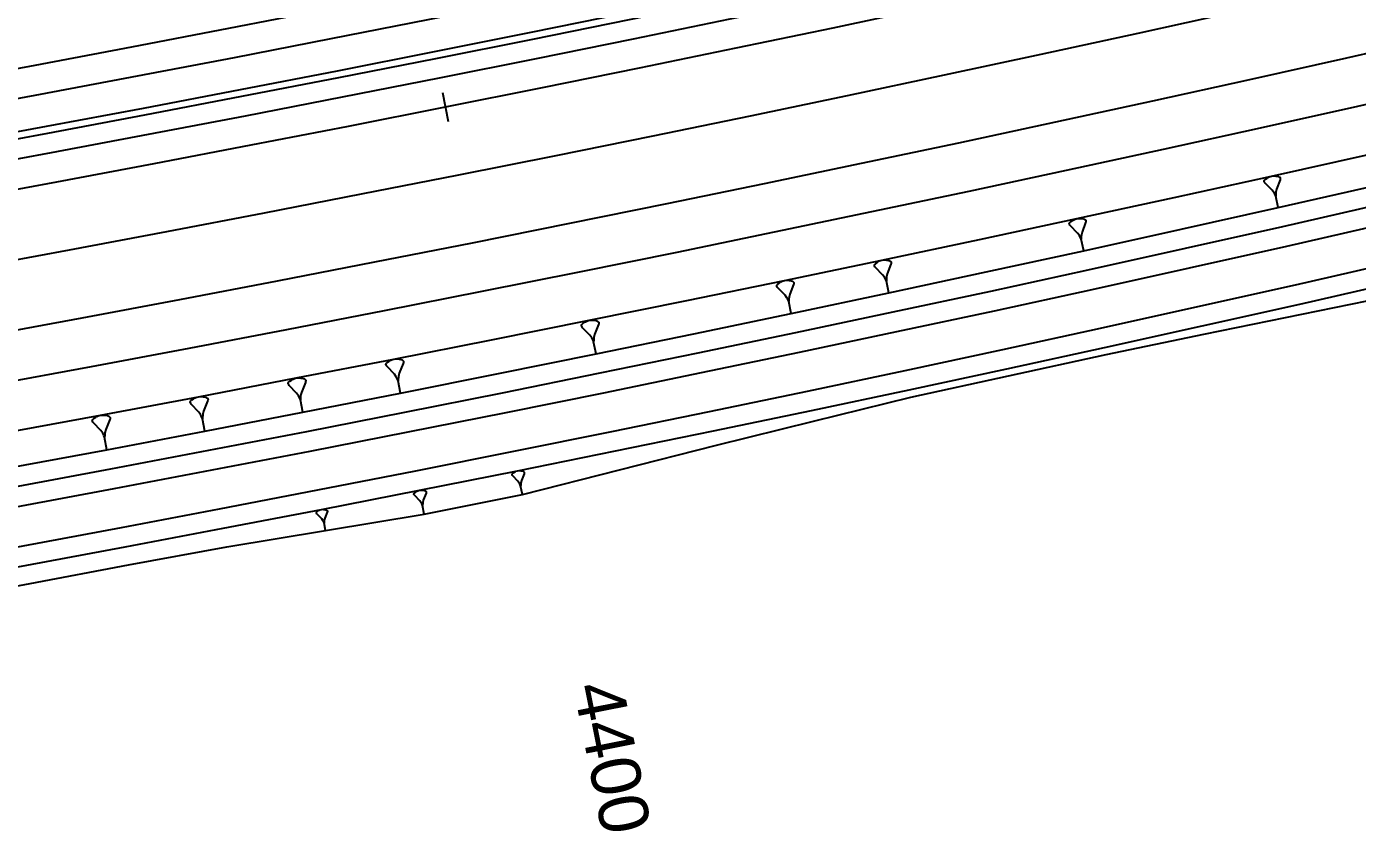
# Model space of a CAD drawing. Extents: x 384551 to 386632, y 802806 to 803252.
# Drawn here: x 385827.2 to 385894.5, y 802840.4 to 802881.1 of the extents above; entities that cross this region are included whole.
import ezdxf
from ezdxf.enums import TextEntityAlignment as Align

# ---------------------------------------------------------------- set-up
doc = ezdxf.new("R2010")
doc.units = 0
doc.layers.get('0').update_dxf_attribs({"linetype": 'CONTINUOUS'})
doc.styles.add('ARIAL', font='ARIAL.FON')

msp = doc.modelspace()

# ---------------------------------------------------------------- linework, layer by layer
at = {"color": 3}
msp.add_line((385848.2659, 802877.8019), (385848.5578, 802876.3305), dxfattribs=at)
at = {"color": 7}
for p, q in [((385889.861, 802873.4203), (385889.9356, 802873.4711)), ((385889.9356, 802873.4711), (385889.981, 802873.4984)), ((385889.981, 802873.4984), (385890.0428, 802873.5292)), ((385890.0428, 802873.5292), (385890.1537, 802873.571)), ((385890.1537, 802873.571), (385890.2719, 802873.58)), ((385890.2719, 802873.58), (385890.3409, 802873.5781)), ((385890.3409, 802873.5781), (385890.3936, 802873.5726)), ((385890.3936, 802873.5726), (385890.4827, 802873.558)), ((385890.4827, 802873.558), (385890.539, 802873.5362)), ((385890.539, 802873.5362), (385890.559, 802873.5235)), ((385890.559, 802873.5235), (385890.579, 802873.5107)), ((385890.579, 802873.5107), (385890.6026, 802873.4817)), ((385890.6062, 802873.4653), (385890.6007, 802873.4126)), ((385890.6026, 802873.4817), (385890.6062, 802873.4653)), ((385889.7847, 802873.3004), (385889.7938, 802873.3367)), ((385889.7883, 802873.284), (385889.7847, 802873.3004)), ((385889.8155, 802873.2386), (385889.7883, 802873.284)), ((385889.7938, 802873.3367), (385889.8065, 802873.3567)), ((385889.8065, 802873.3567), (385889.8192, 802873.3767)), ((385889.8391, 802873.2095), (385889.8155, 802873.2386)), ((385889.8192, 802873.3767), (385889.861, 802873.4203)), ((385890.1915, 802872.8585), (385889.8391, 802873.2095)), ((385890.2859, 802872.7422), (385890.1915, 802872.8585)), ((385890.3841, 802872.7639), (385890.3822, 802872.6949)), ((385890.4205, 802872.9093), (385890.3841, 802872.7639)), ((385890.5916, 802873.3763), (385890.4205, 802872.9093)), ((385890.6007, 802873.4126), (385890.5916, 802873.3763)), ((385890.3168, 802872.6804), (385890.2859, 802872.7422)), ((385890.3476, 802872.6186), (385890.3168, 802872.6804)), ((385890.3785, 802872.5567), (385890.3476, 802872.6186)), ((385890.3804, 802872.6258), (385890.3785, 802872.5567)), ((385890.5054, 802871.9842), (385890.3785, 802872.5567)), ((385890.3822, 802872.6949), (385890.3804, 802872.6258)), ((385880.2058, 802871.378), (385880.3195, 802871.4201)), ((385880.3195, 802871.4201), (385880.4405, 802871.4286)), ((385880.4405, 802871.4286), (385880.5111, 802871.4263)), ((385880.5111, 802871.4263), (385880.565, 802871.4204)), ((385880.565, 802871.4204), (385880.656, 802871.405)), ((385879.9404, 802871.1453), (385879.9499, 802871.1824)), ((385879.944, 802871.1285), (385879.9404, 802871.1453)), ((385879.9716, 802871.0819), (385879.944, 802871.1285)), ((385879.9499, 802871.1824), (385879.963, 802871.2028)), ((385879.963, 802871.2028), (385879.9762, 802871.2232)), ((385879.9956, 802871.052), (385879.9716, 802871.0819)), ((385879.9762, 802871.2232), (385880.0192, 802871.2676)), ((385880.3541, 802870.6909), (385879.9956, 802871.052)), ((385880.0192, 802871.2676), (385880.0958, 802871.3192)), ((385880.0958, 802871.3192), (385880.1424, 802871.3468)), ((385880.1424, 802871.3468), (385880.2058, 802871.378)), ((385880.7665, 802871.2184), (385880.5888, 802870.7415)), ((385880.656, 802871.405), (385880.7136, 802871.3823)), ((385880.7136, 802871.3823), (385880.7339, 802871.3692)), ((385880.7339, 802871.3692), (385880.7543, 802871.356)), ((385880.7543, 802871.356), (385880.7783, 802871.3261)), ((385880.776, 802871.2555), (385880.7665, 802871.2184)), ((385880.7819, 802871.3094), (385880.776, 802871.2555)), ((385880.7783, 802871.3261), (385880.7819, 802871.3094)), ((385880.4501, 802870.5713), (385880.3541, 802870.6909)), ((385880.4813, 802870.5079), (385880.4501, 802870.5713)), ((385880.5125, 802870.4444), (385880.4813, 802870.5079)), ((385880.5438, 802870.381), (385880.5125, 802870.4444)), ((385880.5461, 802870.4517), (385880.5438, 802870.381)), ((385880.6704, 802869.7945), (385880.5438, 802870.381)), ((385880.5484, 802870.5223), (385880.5461, 802870.4517)), ((385880.5507, 802870.593), (385880.5484, 802870.5223)), ((385880.5888, 802870.7415), (385880.5507, 802870.593)), ((385870.0853, 802869.0458), (385870.0953, 802869.0836)), ((385870.0889, 802869.0287), (385870.0853, 802869.0458)), ((385870.1168, 802868.981), (385870.0889, 802869.0287)), ((385870.0953, 802869.0836), (385870.1088, 802869.1043)), ((385870.1088, 802869.1043), (385870.1223, 802869.125)), ((385870.1411, 802868.9504), (385870.1168, 802868.981)), ((385870.1223, 802869.125), (385870.1664, 802869.17)), ((385870.5047, 802868.5801), (385870.1411, 802868.9504)), ((385870.1664, 802869.17), (385870.2448, 802869.2222)), ((385870.2448, 802869.2222), (385870.2925, 802869.2501)), ((385870.2925, 802869.2501), (385870.3574, 802869.2816)), ((385870.3574, 802869.2816), (385870.4736, 802869.3239)), ((385870.4736, 802869.3239), (385870.5969, 802869.3319)), ((385870.5969, 802869.3319), (385870.6689, 802869.3292)), ((385870.6689, 802869.3292), (385870.7239, 802869.3228)), ((385870.7239, 802869.3228), (385870.8166, 802869.3066)), ((385870.9282, 802869.1156), (385870.7442, 802868.6304)), ((385870.8166, 802869.3066), (385870.8751, 802869.2831)), ((385870.8751, 802869.2831), (385870.8958, 802869.2696)), ((385870.8958, 802869.2696), (385870.9165, 802869.2561)), ((385870.9165, 802869.2561), (385870.9408, 802869.2255)), ((385870.9381, 802869.1534), (385870.9282, 802869.1156)), ((385870.9444, 802869.2084), (385870.9381, 802869.1534)), ((385870.9408, 802869.2255), (385870.9444, 802869.2084)), ((385865.1539, 802868.0169), (385865.164, 802868.055)), ((385865.164, 802868.055), (385865.1777, 802868.0759)), ((385865.1777, 802868.0759), (385865.1914, 802868.0967)), ((385865.1914, 802868.0967), (385865.2361, 802868.142)), ((385865.2361, 802868.142), (385865.3152, 802868.1944)), ((385865.3152, 802868.1944), (385865.3635, 802868.2224)), ((385865.3635, 802868.2224), (385865.429, 802868.254)), ((385865.429, 802868.254), (385865.5462, 802868.2963)), ((385865.5462, 802868.2963), (385865.6707, 802868.304)), ((385865.6707, 802868.304), (385865.7433, 802868.3011)), ((385865.7433, 802868.3011), (385865.7987, 802868.2945)), ((385865.7987, 802868.2945), (385865.8922, 802868.2779)), ((385866.0041, 802868.085), (385865.8173, 802867.5961)), ((385865.8922, 802868.2779), (385865.9511, 802868.2541)), ((385865.9511, 802868.2541), (385865.972, 802868.2404)), ((385865.972, 802868.2404), (385865.9928, 802868.2267)), ((385865.9928, 802868.2267), (385866.0172, 802868.1957)), ((385866.0143, 802868.1231), (385866.0041, 802868.085)), ((385866.0208, 802868.1785), (385866.0143, 802868.1231)), ((385866.0172, 802868.1957), (385866.0208, 802868.1785)), ((385870.6019, 802868.4576), (385870.5047, 802868.5801)), ((385870.6334, 802868.3928), (385870.6019, 802868.4576)), ((385870.6648, 802868.3279), (385870.6334, 802868.3928)), ((385870.6963, 802868.2631), (385870.6648, 802868.3279)), ((385870.6991, 802868.3351), (385870.6963, 802868.2631)), ((385870.8221, 802867.6642), (385870.6963, 802868.2631)), ((385870.7018, 802868.4071), (385870.6991, 802868.3351)), ((385870.7045, 802868.4792), (385870.7018, 802868.4071)), ((385870.7442, 802868.6304), (385870.7045, 802868.4792)), ((385865.1575, 802867.9997), (385865.1539, 802868.0169)), ((385865.1855, 802867.9515), (385865.1575, 802867.9997)), ((385865.2099, 802867.9205), (385865.1855, 802867.9515)), ((385865.5756, 802867.5461), (385865.2099, 802867.9205)), ((385865.6732, 802867.4222), (385865.5756, 802867.5461)), ((385865.7048, 802867.3567), (385865.6732, 802867.4222)), ((385865.7768, 802867.4437), (385865.7739, 802867.3711)), ((385865.8173, 802867.5961), (385865.7768, 802867.4437)), ((385865.7364, 802867.2913), (385865.7048, 802867.3567)), ((385865.7679, 802867.2258), (385865.7364, 802867.2913)), ((385865.7709, 802867.2984), (385865.7679, 802867.2258)), ((385865.8931, 802866.6215), (385865.7679, 802867.2258)), ((385865.7739, 802867.3711), (385865.7709, 802867.2984)), ((385855.2834, 802866.0009), (385855.2939, 802866.0395)), ((385855.2939, 802866.0395), (385855.3079, 802866.0606)), ((385855.3079, 802866.0606), (385855.3219, 802866.0817)), ((385855.3219, 802866.0817), (385855.3675, 802866.1274)), ((385855.3675, 802866.1274), (385855.4481, 802866.1801)), ((385855.4481, 802866.1801), (385855.4972, 802866.2082)), ((385855.4972, 802866.2082), (385855.5639, 802866.2399)), ((385855.5639, 802866.2399), (385855.6831, 802866.2822)), ((385855.6831, 802866.2822), (385855.8094, 802866.2893)), ((385855.8094, 802866.2893), (385855.8831, 802866.2859)), ((385855.8831, 802866.2859), (385855.9393, 802866.279)), ((385855.9393, 802866.279), (385856.0341, 802866.2616)), ((385856.1466, 802866.0652), (385855.9542, 802865.5702)), ((385856.0341, 802866.2616), (385856.0938, 802866.2371)), ((385856.0938, 802866.2371), (385856.1148, 802866.2231)), ((385856.1148, 802866.2231), (385856.1359, 802866.209)), ((385856.1359, 802866.209), (385856.1605, 802866.1775)), ((385856.1571, 802866.1038), (385856.1466, 802866.0652)), ((385856.164, 802866.16), (385856.1571, 802866.1038)), ((385856.1605, 802866.1775), (385856.164, 802866.16)), ((385855.287, 802865.9834), (385855.2834, 802866.0009)), ((385855.3151, 802865.9343), (385855.287, 802865.9834)), ((385855.3397, 802865.9027), (385855.3151, 802865.9343)), ((385855.7087, 802865.5207), (385855.3397, 802865.9027)), ((385855.8071, 802865.3945), (385855.7087, 802865.5207)), ((385855.8387, 802865.3279), (385855.8071, 802865.3945)), ((385855.9123, 802865.4157), (385855.9089, 802865.342)), ((385855.9542, 802865.5702), (385855.9123, 802865.4157)), ((385855.8704, 802865.2612), (385855.8387, 802865.3279)), ((385855.9021, 802865.1946), (385855.8704, 802865.2612)), ((385855.9055, 802865.2683), (385855.9021, 802865.1946)), ((385856.0257, 802864.5807), (385855.9021, 802865.1946)), ((385855.9089, 802865.342), (385855.9055, 802865.2683)), ((385845.403, 802864.0406), (385845.4139, 802864.0796)), ((385845.4065, 802864.0229), (385845.403, 802864.0406)), ((385845.4347, 802863.973), (385845.4065, 802864.0229)), ((385845.4139, 802864.0796), (385845.4282, 802864.1009)), ((385845.4282, 802864.1009), (385845.4425, 802864.1221)), ((385845.4425, 802864.1221), (385845.4888, 802864.1681)), ((385845.4888, 802864.1681), (385845.5707, 802864.221)), ((385845.5707, 802864.221), (385845.6205, 802864.2492)), ((385845.6205, 802864.2492), (385845.6881, 802864.2808)), ((385845.6881, 802864.2808), (385845.809, 802864.3229)), ((385845.809, 802864.3229), (385845.9368, 802864.3294)), ((385845.9368, 802864.3294), (385846.0114, 802864.3256)), ((385846.0114, 802864.3256), (385846.0681, 802864.3182)), ((385846.0681, 802864.3182), (385846.1639, 802864.3001)), ((385846.2766, 802864.1008), (385846.0792, 802863.6011)), ((385846.1639, 802864.3001), (385846.2241, 802864.275)), ((385846.2241, 802864.275), (385846.2454, 802864.2607)), ((385846.2454, 802864.2607), (385846.2666, 802864.2464)), ((385846.2666, 802864.2464), (385846.2913, 802864.2143)), ((385846.2875, 802864.1398), (385846.2766, 802864.1008)), ((385846.2948, 802864.1966), (385846.2875, 802864.1398)), ((385846.2913, 802864.2143), (385846.2948, 802864.1966)), ((385840.7463, 802863.3219), (385840.8679, 802863.3638)), ((385840.8679, 802863.3638), (385840.9963, 802863.3701)), ((385840.9963, 802863.3701), (385841.0712, 802863.366)), ((385841.0712, 802863.366), (385841.1282, 802863.3584)), ((385841.1282, 802863.3584), (385841.2244, 802863.3399)), ((385845.4594, 802863.941), (385845.4347, 802863.973)), ((385845.8305, 802863.5524), (385845.4594, 802863.941)), ((385845.9294, 802863.4242), (385845.8305, 802863.5524)), ((385845.961, 802863.3566), (385845.9294, 802863.4242)), ((385845.9927, 802863.289), (385845.961, 802863.3566)), ((385846.0321, 802863.3705), (385846.0282, 802863.296)), ((385846.036, 802863.445), (385846.0321, 802863.3705)), ((385846.0792, 802863.6011), (385846.036, 802863.445)), ((385840.4592, 802863.0814), (385840.4702, 802863.1205)), ((385840.4627, 802863.0635), (385840.4592, 802863.0814)), ((385840.4909, 802863.0134), (385840.4627, 802863.0635)), ((385840.4702, 802863.1205), (385840.4846, 802863.1418)), ((385840.4846, 802863.1418), (385840.499, 802863.1631)), ((385840.5156, 802862.9811), (385840.4909, 802863.0134)), ((385840.499, 802863.1631), (385840.5457, 802863.2092)), ((385840.8874, 802862.5897), (385840.5156, 802862.9811)), ((385840.5457, 802863.2092), (385840.6282, 802863.2621)), ((385840.6282, 802863.2621), (385840.6783, 802863.2903)), ((385840.6783, 802863.2903), (385840.7463, 802863.3219)), ((385841.3371, 802863.1394), (385841.1374, 802862.6378)), ((385841.2244, 802863.3399), (385841.2848, 802863.3145)), ((385841.2848, 802863.3145), (385841.3061, 802863.3001)), ((385841.3061, 802863.3001), (385841.3274, 802863.2857)), ((385841.3274, 802863.2857), (385841.3522, 802863.2534)), ((385841.3481, 802863.1785), (385841.3371, 802863.1394)), ((385841.3556, 802863.2355), (385841.3481, 802863.1785)), ((385841.3522, 802863.2534), (385841.3556, 802863.2355)), ((385846.0244, 802863.2214), (385845.9927, 802863.289)), ((385846.0282, 802863.296), (385846.0244, 802863.2214)), ((385846.1459, 802862.5996), (385846.0244, 802863.2214)), ((385835.5131, 802862.1361), (385835.5242, 802862.1753)), ((385835.5165, 802862.1181), (385835.5131, 802862.1361)), ((385835.5446, 802862.0677), (385835.5165, 802862.1181)), ((385835.5242, 802862.1753), (385835.5387, 802862.1967)), ((385835.5387, 802862.1967), (385835.5533, 802862.218)), ((385835.5694, 802862.0352), (385835.5446, 802862.0677)), ((385835.5533, 802862.218), (385835.6003, 802862.2641)), ((385835.9415, 802861.6412), (385835.5694, 802862.0352)), ((385835.6003, 802862.2641), (385835.6832, 802862.317)), ((385835.6832, 802862.317), (385835.7336, 802862.3452)), ((385835.7336, 802862.3452), (385835.8019, 802862.3767)), ((385835.8019, 802862.3767), (385835.9241, 802862.4185)), ((385835.9241, 802862.4185), (385836.0531, 802862.4244)), ((385836.0531, 802862.4244), (385836.1282, 802862.4201)), ((385836.1282, 802862.4201), (385836.1855, 802862.4124)), ((385836.1855, 802862.4124), (385836.282, 802862.3935)), ((385836.3946, 802862.1918), (385836.1927, 802861.6889)), ((385836.282, 802862.3935), (385836.3426, 802862.3678)), ((385836.3426, 802862.3678), (385836.3639, 802862.3533)), ((385836.3639, 802862.3533), (385836.3853, 802862.3388)), ((385836.3853, 802862.3388), (385836.41, 802862.3063)), ((385836.4057, 802862.2311), (385836.3946, 802862.1918)), ((385836.4134, 802862.2883), (385836.4057, 802862.2311)), ((385836.41, 802862.3063), (385836.4134, 802862.2883)), ((385840.9863, 802862.4606), (385840.8874, 802862.5897)), ((385841.0179, 802862.3926), (385840.9863, 802862.4606)), ((385841.0496, 802862.3246), (385841.0179, 802862.3926)), ((385841.0812, 802862.2566), (385841.0496, 802862.3246)), ((385841.0853, 802862.3315), (385841.0812, 802862.2566)), ((385841.2016, 802861.6315), (385841.0812, 802862.2566)), ((385841.0894, 802862.4063), (385841.0853, 802862.3315)), ((385841.0935, 802862.4812), (385841.0894, 802862.4063)), ((385841.1374, 802862.6378), (385841.0935, 802862.4812)), ((385830.6051, 802861.2868), (385830.6524, 802861.3329)), ((385830.6524, 802861.3329), (385830.7357, 802861.3858)), ((385830.7357, 802861.3858), (385830.7864, 802861.4139)), ((385830.7864, 802861.4139), (385830.855, 802861.4454)), ((385830.855, 802861.4454), (385830.9777, 802861.4869)), ((385830.9777, 802861.4869), (385831.1072, 802861.4925)), ((385831.1072, 802861.4925), (385831.1825, 802861.4879)), ((385831.1825, 802861.4879), (385831.2399, 802861.48)), ((385831.2399, 802861.48), (385831.3367, 802861.4608)), ((385831.3367, 802861.4608), (385831.3975, 802861.4349)), ((385831.3975, 802861.4349), (385831.4188, 802861.4203)), ((385831.4188, 802861.4203), (385831.4402, 802861.4056)), ((385831.4402, 802861.4056), (385831.4649, 802861.373)), ((385831.4683, 802861.355), (385831.4604, 802861.2976)), ((385831.4649, 802861.373), (385831.4683, 802861.355)), ((385836.0405, 802861.5113), (385835.9415, 802861.6412)), ((385836.0721, 802861.443), (385836.0405, 802861.5113)), ((385836.1036, 802861.3746), (385836.0721, 802861.443)), ((385836.1352, 802861.3063), (385836.1036, 802861.3746)), ((385836.1395, 802861.3814), (385836.1352, 802861.3063)), ((385836.1438, 802861.4566), (385836.1395, 802861.3814)), ((385836.1481, 802861.5317), (385836.1438, 802861.4566)), ((385836.1927, 802861.6889), (385836.1481, 802861.5317)), ((385830.5646, 802861.2047), (385830.5758, 802861.2441)), ((385830.5679, 802861.1867), (385830.5646, 802861.2047)), ((385830.596, 802861.136), (385830.5679, 802861.1867)), ((385830.5758, 802861.2441), (385830.5905, 802861.2654)), ((385830.5905, 802861.2654), (385830.6051, 802861.2868)), ((385830.6208, 802861.1034), (385830.596, 802861.136)), ((385830.993, 802860.707), (385830.6208, 802861.1034)), ((385831.092, 802860.5764), (385830.993, 802860.707)), ((385831.2451, 802860.7542), (385831.2, 802860.5966)), ((385831.4491, 802861.2582), (385831.2451, 802860.7542)), ((385831.4604, 802861.2976), (385831.4491, 802861.2582)), ((385836.2543, 802860.6784), (385836.1352, 802861.3063)), ((385831.1235, 802860.5078), (385831.092, 802860.5764)), ((385831.1549, 802860.4391), (385831.1235, 802860.5078)), ((385831.1864, 802860.3705), (385831.1549, 802860.4391)), ((385831.1909, 802860.4459), (385831.1864, 802860.3705)), ((385831.3042, 802859.7402), (385831.1864, 802860.3705)), ((385831.1955, 802860.5212), (385831.1909, 802860.4459)), ((385831.2, 802860.5966), (385831.1955, 802860.5212)), ((385851.9291, 802858.6265), (385851.9762, 802858.6487)), ((385851.9762, 802858.6487), (385852.0605, 802858.6783)), ((385852.0605, 802858.6783), (385852.1496, 802858.6831)), ((385852.1496, 802858.6831), (385852.2017, 802858.6806)), ((385852.2017, 802858.6806), (385852.2413, 802858.6755)), ((385852.2413, 802858.6755), (385852.3081, 802858.6631)), ((385852.3081, 802858.6631), (385852.3502, 802858.6457)), ((385852.3502, 802858.6457), (385852.3651, 802858.6357)), ((385851.7778, 802858.4806), (385851.7853, 802858.5078)), ((385851.7803, 802858.4682), (385851.7778, 802858.4806)), ((385851.8, 802858.4335), (385851.7803, 802858.4682)), ((385851.7853, 802858.5078), (385851.7952, 802858.5226)), ((385851.7952, 802858.5226), (385851.8051, 802858.5375)), ((385851.8173, 802858.4112), (385851.8, 802858.4335)), ((385851.8051, 802858.5375), (385851.8374, 802858.5696)), ((385852.077, 802858.1408), (385851.8173, 802858.4112)), ((385851.8374, 802858.5696), (385851.8944, 802858.6067)), ((385851.8944, 802858.6067), (385851.9291, 802858.6265)), ((385852.1462, 802858.0515), (385852.077, 802858.1408)), ((385852.1684, 802858.0044), (385852.1462, 802858.0515)), ((385852.1906, 802857.9573), (385852.1684, 802858.0044)), ((385852.218, 802858.0142), (385852.2154, 802857.9622)), ((385852.2205, 802858.0663), (385852.218, 802858.0142)), ((385852.2504, 802858.1752), (385852.2205, 802858.0663)), ((385852.3872, 802858.5242), (385852.2504, 802858.1752)), ((385852.3651, 802858.6357), (385852.3799, 802858.6258)), ((385852.3799, 802858.6258), (385852.3972, 802858.6035)), ((385852.3947, 802858.5515), (385852.3872, 802858.5242)), ((385852.3997, 802858.5911), (385852.3947, 802858.5515)), ((385852.3972, 802858.6035), (385852.3997, 802858.5911)), ((385846.8204, 802857.4943), (385846.828, 802857.5217)), ((385846.8229, 802857.4819), (385846.8204, 802857.4943)), ((385846.8427, 802857.4469), (385846.8229, 802857.4819)), ((385846.828, 802857.5217), (385846.8381, 802857.5366)), ((385846.8381, 802857.5366), (385846.8481, 802857.5516)), ((385846.86, 802857.4244), (385846.8427, 802857.4469)), ((385846.8481, 802857.5516), (385846.8806, 802857.5838)), ((385847.1206, 802857.1515), (385846.86, 802857.4244)), ((385846.8806, 802857.5838), (385846.9381, 802857.621)), ((385846.9381, 802857.621), (385846.9731, 802857.6408)), ((385846.9731, 802857.6408), (385847.0206, 802857.663)), ((385847.0206, 802857.663), (385847.1055, 802857.6925)), ((385847.1055, 802857.6925), (385847.1952, 802857.6971)), ((385847.1952, 802857.6971), (385847.2476, 802857.6944)), ((385847.2476, 802857.6944), (385847.2874, 802857.6893)), ((385847.2874, 802857.6893), (385847.3547, 802857.6765)), ((385847.4339, 802857.5366), (385847.2952, 802857.1857)), ((385847.3547, 802857.6765), (385847.397, 802857.6589)), ((385847.397, 802857.6589), (385847.4119, 802857.6489)), ((385847.4119, 802857.6489), (385847.4268, 802857.6388)), ((385847.4268, 802857.6388), (385847.4442, 802857.6163)), ((385847.4415, 802857.564), (385847.4339, 802857.5366)), ((385847.4466, 802857.6038), (385847.4415, 802857.564)), ((385847.4442, 802857.6163), (385847.4466, 802857.6038)), ((385852.2129, 802857.9102), (385852.1906, 802857.9573)), ((385852.2154, 802857.9622), (385852.2129, 802857.9102)), ((385852.2989, 802857.4766), (385852.2129, 802857.9102)), ((385841.9188, 802856.5974), (385841.9478, 802856.6259)), ((385841.9478, 802856.6259), (385841.9989, 802856.6587)), ((385841.9989, 802856.6587), (385842.03, 802856.6762)), ((385842.03, 802856.6762), (385842.0721, 802856.6958)), ((385842.0721, 802856.6958), (385842.1475, 802856.7218)), ((385842.1475, 802856.7218), (385842.2271, 802856.7257)), ((385842.2271, 802856.7257), (385842.2736, 802856.7231)), ((385842.2736, 802856.7231), (385842.3089, 802856.7184)), ((385842.3089, 802856.7184), (385842.3686, 802856.707)), ((385842.3686, 802856.707), (385842.406, 802856.6912)), ((385842.406, 802856.6912), (385842.4192, 802856.6823)), ((385842.4192, 802856.6823), (385842.4325, 802856.6733)), ((385842.4325, 802856.6733), (385842.4478, 802856.6533)), ((385842.4499, 802856.6423), (385842.4453, 802856.6069)), ((385842.4478, 802856.6533), (385842.4499, 802856.6423)), ((385847.19, 802857.0615), (385847.1206, 802857.1515)), ((385847.2122, 802857.014), (385847.19, 802857.0615)), ((385847.2345, 802856.9666), (385847.2122, 802857.014)), ((385847.2567, 802856.9191), (385847.2345, 802856.9666)), ((385847.2594, 802856.9714), (385847.2567, 802856.9191)), ((385847.3421, 802856.4825), (385847.2567, 802856.9191)), ((385847.2621, 802857.0238), (385847.2594, 802856.9714)), ((385847.2649, 802857.0761), (385847.2621, 802857.0238)), ((385847.2952, 802857.1857), (385847.2649, 802857.0761)), ((385841.8941, 802856.5467), (385841.9009, 802856.5709)), ((385841.8963, 802856.5356), (385841.8941, 802856.5467)), ((385841.9137, 802856.5045), (385841.8963, 802856.5356)), ((385841.9009, 802856.5709), (385841.9099, 802856.5841)), ((385841.9099, 802856.5841), (385841.9188, 802856.5974)), ((385841.9291, 802856.4845), (385841.9137, 802856.5045)), ((385842.1596, 802856.2418), (385841.9291, 802856.4845)), ((385842.2209, 802856.1617), (385842.1596, 802856.2418)), ((385842.2405, 802856.1196), (385842.2209, 802856.1617)), ((385842.2602, 802856.0774), (385842.2405, 802856.1196)), ((385842.2798, 802856.0353), (385842.2602, 802856.0774)), ((385842.2823, 802856.0817), (385842.2798, 802856.0353)), ((385842.3544, 802855.6477), (385842.2798, 802856.0353)), ((385842.2848, 802856.1281), (385842.2823, 802856.0817)), ((385842.2874, 802856.1745), (385842.2848, 802856.1281)), ((385842.3146, 802856.2717), (385842.2874, 802856.1745)), ((385842.4384, 802856.5826), (385842.3146, 802856.2717)), ((385842.4453, 802856.6069), (385842.4384, 802856.5826))]:
    msp.add_line(p, q, dxfattribs=at)
at = {"color": 7, "linetype": 'CONTINUOUS'}
for points in [[(385800, 802874.2345), (385803.1472, 802874.7731), (385808.0568, 802875.6273), (385812.964, 802876.4952), (385817.8687, 802877.3767), (385822.771, 802878.2718), (385827.6708, 802879.1805), (385832.568, 802880.1029), (385837.4627, 802881.0388), (385842.3547, 802881.9883), (385847.2441, 802882.9515), (385852.1308, 802883.9281), (385857.0147, 802884.9184), (385861.8959, 802885.9222), (385866.7743, 802886.9396), (385871.6498, 802887.9705), (385876.5224, 802889.015), (385881.3922, 802890.073), (385886.2589, 802891.1445), (385891.1227, 802892.2296), (385895.9835, 802893.3281), (385900, 802894.2476)], [(385800, 802868.1473), (385804.1675, 802868.8605), (385809.0935, 802869.7176), (385814.0171, 802870.5883), (385818.9383, 802871.4728), (385823.8569, 802872.3709), (385828.7731, 802873.2827), (385833.6867, 802874.2081), (385838.5977, 802875.1472), (385843.5061, 802876.0999), (385848.4119, 802877.0662), (385853.3149, 802878.0462), (385858.2152, 802879.0397), (385863.1127, 802880.0469), (385868.0074, 802881.0677), (385872.8992, 802882.1021), (385877.7881, 802883.15), (385882.6742, 802884.2116), (385887.5572, 802885.2867), (385892.4372, 802886.3753), (385897.3142, 802887.4776), (385900, 802888.0924)], [(385800, 802864.5964), (385804.7627, 802865.4115), (385809.6983, 802866.2702), (385814.6314, 802867.1427), (385819.5622, 802868.0288), (385824.4904, 802868.9287), (385829.4161, 802869.8422), (385834.3393, 802870.7695), (385839.2599, 802871.7104), (385844.1778, 802872.6649), (385849.0931, 802873.6331), (385854.0056, 802874.615), (385858.9154, 802875.6105), (385863.8225, 802876.6196), (385868.7267, 802877.6424), (385873.628, 802878.6788), (385878.5265, 802879.7288), (385883.422, 802880.7924), (385888.3145, 802881.8696), (385893.2041, 802882.9604), (385898.0905, 802884.0647), (385900, 802884.5019)], [(385800, 802861.0467), (385800.4104, 802861.1157), (385805.3579, 802861.9624), (385810.303, 802862.8229), (385815.2458, 802863.697), (385820.186, 802864.5849), (385825.1239, 802865.4865), (385830.0591, 802866.4018), (385834.9919, 802867.3308), (385839.922, 802868.2736), (385844.8495, 802869.23), (385849.7743, 802870.2001), (385854.6964, 802871.1838), (385859.6157, 802872.1813), (385864.5323, 802873.1924), (385869.446, 802874.2171), (385874.3568, 802875.2555), (385879.2648, 802876.3076), (385884.1698, 802877.3732), (385889.0718, 802878.4525), (385893.9709, 802879.5454), (385898.8668, 802880.6519), (385900, 802880.9113)], [(385800, 802854.1669), (385801.5456, 802854.4261), (385806.512, 802855.2742), (385811.4758, 802856.1374), (385816.437, 802857.0156), (385821.3955, 802857.9088), (385826.3512, 802858.817), (385831.3042, 802859.7402), (385836.2543, 802860.6784), (385841.2016, 802861.6315), (385846.1459, 802862.5996), (385851.0873, 802863.5827), (385856.0257, 802864.5807), (385860.9609, 802865.5936), (385865.8931, 802866.6215), (385870.8221, 802867.6642), (385875.7478, 802868.7219), (385880.6704, 802869.7945), (385885.5896, 802870.8819), (385890.5054, 802871.9842), (385895.4178, 802873.1014), (385900, 802874.158)], [(385900, 802873.1318), (385895.6369, 802872.1257), (385890.7218, 802871.0079), (385885.8032, 802869.905), (385880.8813, 802868.817), (385875.9561, 802867.7438), (385871.0276, 802866.6856), (385866.0959, 802865.6422), (385861.161, 802864.6138), (385856.223, 802863.6003), (385851.2819, 802862.6018), (385846.3379, 802861.6182), (385841.3908, 802860.6496), (385836.4408, 802859.6959), (385831.4879, 802858.7572), (385826.5322, 802857.8335), (385821.5737, 802856.9248), (385816.6125, 802856.0311), (385811.6486, 802855.1524), (385806.6821, 802854.2888), (385801.7129, 802853.4402), (385800, 802853.1529)], [(385800, 802849.0971), (385802.3822, 802849.4965), (385807.3623, 802850.347), (385812.3397, 802851.2126), (385817.3146, 802852.0932), (385822.2867, 802852.9889), (385827.2562, 802853.8996), (385832.2228, 802854.8253), (385837.1866, 802855.766), (385842.1475, 802856.7218), (385847.1055, 802857.6925), (385852.0605, 802858.6783), (385857.0124, 802859.679), (385861.9613, 802860.6947), (385866.9071, 802861.7254), (385871.8497, 802862.771), (385876.789, 802863.8315), (385881.7251, 802864.907), (385886.6579, 802865.9974), (385891.5873, 802867.1027), (385896.5133, 802868.2229), (385900, 802869.0269)], [(385800, 802847.8363), (385802.5747, 802848.3621), (385807.5477, 802849.2725), (385812.5175, 802850.1991), (385817.4864, 802851.1294), (385822.4579, 802852.0441), (385827.426, 802852.9765), (385832.3912, 802853.9242), (385837.3647, 802854.8278), (385842.3544, 802855.6477), (385847.3421, 802856.4825), (385852.2989, 802857.4766), (385857.2056, 802858.7195), (385862.1094, 802859.9697), (385867.0187, 802861.1862), (385871.9294, 802862.3914), (385876.8655, 802863.4721), (385881.8011, 802864.5547), (385886.7477, 802865.5865), (385891.7017, 802866.5863), (385896.6528, 802867.6015), (385900, 802868.3595)]]:
    msp.add_lwpolyline(points, dxfattribs=at)
at = {"color": 2, "linetype": 'CONTINUOUS'}
for points in [[(385800, 802872.7127), (385803.4023, 802873.2949), (385808.316, 802874.1499), (385813.2273, 802875.0185), (385818.1361, 802875.9007), (385823.0425, 802876.7966), (385827.9464, 802877.7061), (385832.8477, 802878.6292), (385837.7464, 802879.5659), (385842.6426, 802880.5162), (385847.536, 802881.4801), (385852.4268, 802882.4576), (385857.3148, 802883.4487), (385862.2001, 802884.4534), (385867.0825, 802885.4716), (385871.9621, 802886.5034), (385876.8389, 802887.5488), (385881.7127, 802888.6076), (385886.5835, 802889.6801), (385891.4513, 802890.766), (385896.3161, 802891.8655), (385900, 802892.7088)], [(385800, 802869.6691), (385803.9125, 802870.3386), (385808.8343, 802871.195), (385813.7538, 802872.0651), (385818.6709, 802872.9488), (385823.5855, 802873.8461), (385828.4975, 802874.7571), (385833.407, 802875.6818), (385838.314, 802876.6201), (385843.2183, 802877.572), (385848.1199, 802878.5375), (385853.0189, 802879.5167), (385857.9151, 802880.5094), (385862.8085, 802881.5157), (385867.6991, 802882.5357), (385872.5868, 802883.5692), (385877.4717, 802884.6163), (385882.3537, 802885.6769), (385887.2326, 802886.7511), (385892.1086, 802887.8389), (385896.9815, 802888.9402), (385900, 802889.6312)], [(385800, 802858.5115), (385800.8286, 802858.651), (385805.783, 802859.4988), (385810.735, 802860.3605), (385815.6846, 802861.2358), (385820.6317, 802862.1249), (385825.5763, 802863.0278), (385830.5184, 802863.9444), (385835.458, 802864.8747), (385840.3949, 802865.8187), (385845.3292, 802866.7764), (385850.2608, 802867.7479), (385855.1897, 802868.733), (385860.1159, 802869.7318), (385865.0392, 802870.7443), (385869.9598, 802871.7705), (385874.8774, 802872.8103), (385879.7922, 802873.8638), (385884.704, 802874.9309), (385889.6128, 802876.0117), (385894.5186, 802877.1061), (385899.4213, 802878.2142), (385900, 802878.3466)]]:
    msp.add_lwpolyline(points, dxfattribs=at)
at = {"color": 1, "linetype": 'CONTINUOUS'}
for points in [[(385800, 802871.0387), (385803.6829, 802871.669), (385808.6011, 802872.5247), (385813.5169, 802873.3941), (385818.4302, 802874.2771), (385823.3411, 802875.1738), (385828.2495, 802876.0842), (385833.1553, 802877.0081), (385838.0586, 802877.9457), (385842.9592, 802878.8969), (385847.8572, 802879.8617), (385852.7524, 802880.8401), (385857.645, 802881.8321), (385862.5347, 802882.8377), (385867.4216, 802883.8569), (385872.3057, 802884.8896), (385877.1869, 802885.9359), (385882.0652, 802886.9958), (385886.9405, 802888.0692), (385891.8128, 802889.1561), (385896.6821, 802890.2566), (385900, 802891.0161)], [(385800, 802870.6836), (385803.7424, 802871.3241), (385808.6616, 802872.18), (385813.5783, 802873.0495), (385818.4926, 802873.9327), (385823.4045, 802874.8296), (385828.3138, 802875.7401), (385833.2206, 802876.6642), (385838.1248, 802877.602), (385843.0264, 802878.5534), (385847.9253, 802879.5184), (385852.8215, 802880.497), (385857.715, 802881.4892), (385862.6057, 802882.495), (385867.4936, 802883.5143), (385872.3786, 802884.5473), (385877.2608, 802885.5938), (385882.14, 802886.6538), (385887.0163, 802887.7274), (385891.8895, 802888.8146), (385896.7597, 802889.9153), (385900, 802890.6571)], [(385800, 802855.9764), (385801.2469, 802856.1862), (385806.2081, 802857.0353), (385811.167, 802857.8981), (385816.1234, 802858.7746), (385821.0773, 802859.665), (385826.0288, 802860.5691), (385830.9777, 802861.4869), (385835.9241, 802862.4185), (385840.8679, 802863.3638), (385845.809, 802864.3229), (385850.7474, 802865.2957), (385855.6831, 802866.2822), (385860.6161, 802867.2824), (385865.5462, 802868.2963), (385870.4736, 802869.3239), (385875.398, 802870.3651), (385880.3195, 802871.4201), (385885.2381, 802872.4887), (385890.1537, 802873.571), (385895.0663, 802874.6669), (385899.9758, 802875.7764), (385900, 802875.782)], [(385800, 802852.139), (385801.8802, 802852.4542), (385806.8521, 802853.3033), (385811.8214, 802854.1675), (385816.788, 802855.0466), (385821.752, 802855.9408), (385826.7132, 802856.85), (385831.6716, 802857.7742), (385836.6272, 802858.7134), (385841.58, 802859.6676), (385846.5298, 802860.6368), (385851.4766, 802861.6209), (385856.4204, 802862.62), (385861.3611, 802863.634), (385866.2987, 802864.663), (385871.2331, 802865.7069), (385876.1643, 802866.7657), (385881.0923, 802867.8395), (385886.0169, 802868.9281), (385890.9381, 802870.0316), (385895.856, 802871.15), (385900, 802872.1056)], [(385800, 802850.1111), (385802.2149, 802850.4824), (385807.1922, 802851.3325), (385812.167, 802852.1976), (385817.1391, 802853.0777), (385822.1085, 802853.9729), (385827.0752, 802854.8831), (385832.0391, 802855.8083), (385837.0001, 802856.7485), (385841.9583, 802857.7037), (385846.9136, 802858.674), (385851.8658, 802859.6592), (385856.8151, 802860.6593), (385861.7612, 802861.6745), (385866.7043, 802862.7046), (385871.6441, 802863.7496), (385876.5808, 802864.8096), (385881.5142, 802865.8845), (385886.4442, 802866.9743), (385891.3709, 802868.079), (385896.2942, 802869.1986), (385900, 802870.0531)]]:
    msp.add_lwpolyline(points, dxfattribs=at)
at = {"color": 3, "linetype": 'CONTINUOUS'}
msp.add_lwpolyline([(385800, 802868.1473), (385804.1675, 802868.8605), (385809.0935, 802869.7176), (385814.0171, 802870.5883), (385818.9383, 802871.4728), (385823.8569, 802872.3709), (385828.7731, 802873.2827), (385833.6867, 802874.2081), (385838.5977, 802875.1472), (385843.5061, 802876.0999), (385848.4119, 802877.0662), (385853.3149, 802878.0462), (385858.2152, 802879.0397), (385863.1127, 802880.0469), (385868.0074, 802881.0677), (385872.8992, 802882.1021), (385877.7881, 802883.15), (385882.6742, 802884.2116), (385887.5572, 802885.2867), (385892.4372, 802886.3753), (385897.3142, 802887.4776), (385900, 802888.0924)], dxfattribs=at)

# ---------------------------------------------------------------- texts
at = {"color": 2, "style": 'ARIAL'}
msp.add_text('4400', height=2.5, rotation=281.223, dxfattribs=at).set_placement((385857.316, 802848.2481), align=Align.TOP_LEFT)

doc.saveas('drawing.dxf')
